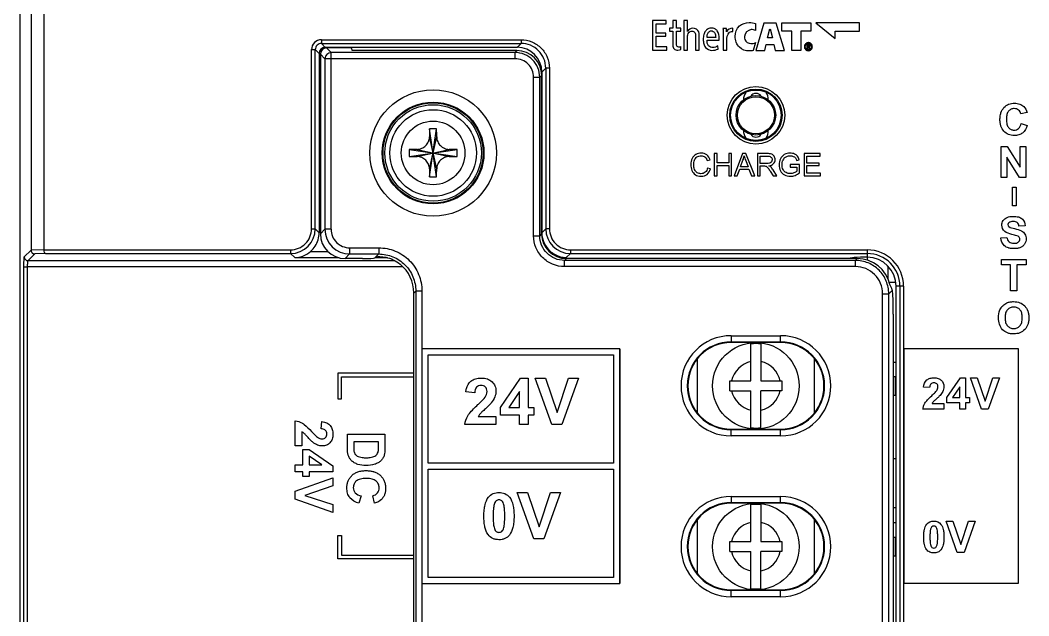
# Model space of a CAD drawing. Extents: x -25 to 130, y -65 to 185.
# Drawn here: x 11.7 to 72.8, y 119.7 to 155.8 of the extents above; entities that cross this region are included whole.
import ezdxf

# ---------------------------------------------------------------- set-up
doc = ezdxf.new("R2010")
doc.units = 0
doc.header["$LTSCALE"] = 4
doc.layers.get('0').update_dxf_attribs({"linetype": 'CONTINUOUS'})
doc.layers.add('02___PRT_ALL_AXES', color=7, linetype='CONTINUOUS')

msp = doc.modelspace()

# ---------------------------------------------------------------- linework, layer by layer
at = {"color": 7, "linetype": 'Continuous'}
for p, q in [((11.689, 15.458), (11.689, 170.167)), ((12.35, 169.561), (12.35, 141.838)), ((13.133, 169.561), (13.133, 141.861)), ((50.017, 155.769), (50.017, 153.976)), ((50.852, 155.769), (50.017, 155.769)), ((50.243, 155.004), (50.243, 155.574)), ((50.243, 155.574), (50.852, 155.574)), ((50.852, 155.574), (50.852, 155.769)), ((51.258, 155.766), (51.258, 155.304)), ((51.474, 155.766), (51.258, 155.766)), ((51.474, 155.304), (51.474, 155.766)), ((51.925, 155.766), (51.925, 153.976)), ((52.141, 155.766), (51.925, 155.766)), ((52.141, 155.107), (52.141, 155.766)), ((56.269, 155.593), (56.269, 155.153)), ((56.777, 155.616), (56.28, 153.95)), ((57.525, 155.616), (56.777, 155.616)), ((58.03, 153.95), (57.525, 155.616)), ((57.862, 155.127), (57.862, 155.62)), ((57.862, 155.62), (59.623, 155.62)), ((59.623, 155.62), (59.623, 155.127)), ((62.558, 155.62), (59.916, 155.619)), ((59.916, 155.619), (61.09, 154.683)), ((62.558, 155.126), (62.558, 155.62)), ((50.823, 155.004), (50.243, 155.004)), ((50.243, 154.172), (50.243, 154.809)), ((50.243, 154.809), (50.823, 154.809)), ((50.823, 154.809), (50.823, 155.004)), ((51.049, 155.304), (51.049, 155.129)), ((51.258, 155.304), (51.049, 155.304)), ((51.049, 155.129), (51.258, 155.129)), ((51.258, 155.129), (51.258, 154.286)), ((51.743, 155.304), (51.474, 155.304)), ((51.474, 154.356), (51.474, 155.129)), ((51.474, 155.129), (51.743, 155.129)), ((51.743, 155.129), (51.743, 155.304)), ((52.141, 153.976), (52.141, 154.765)), ((52.634, 154.821), (52.634, 153.976)), ((52.85, 153.976), (52.85, 154.886)), ((53.849, 154.731), (53.325, 154.731)), ((54.5, 155.287), (54.291, 155.287)), ((54.302, 155.004), (54.302, 153.976)), ((54.508, 155.081), (54.5, 155.287)), ((54.885, 155.092), (54.885, 155.304)), ((56.984, 154.712), (57.14, 155.258)), ((57.298, 154.712), (56.984, 154.712)), ((57.144, 155.258), (57.298, 154.712)), ((58.471, 155.127), (57.862, 155.127)), ((58.471, 153.953), (58.471, 155.127)), ((59.015, 155.127), (59.015, 153.953)), ((59.623, 155.127), (59.015, 155.127)), ((61.09, 154.683), (61.09, 155.126)), ((61.09, 155.126), (62.558, 155.126)), ((29.951, 154.601), (29.951, 154.376)), ((29.951, 154.601), (42.05, 154.601)), ((29.951, 154.376), (30.187, 154.14)), ((29.951, 154.376), (42.05, 154.376)), ((41.814, 154.14), (30.187, 154.14)), ((30.538, 153.825), (30.262, 154.101)), ((31.763, 154.101), (30.262, 154.101)), ((31.763, 154.101), (31.816, 153.94)), ((42.05, 154.376), (41.814, 154.14)), ((42.05, 154.601), (42.05, 154.376)), ((50.886, 154.172), (50.243, 154.172)), ((50.886, 153.976), (50.886, 154.172)), ((51.743, 154.009), (51.743, 154.184)), ((53.325, 154.568), (54.064, 154.568)), ((53.992, 154.035), (53.982, 154.23)), ((54.064, 154.568), (54.064, 154.683)), ((54.518, 153.976), (54.518, 154.67)), ((56.265, 154.427), (56.122, 153.949)), ((56.821, 153.95), (56.909, 154.311)), ((56.909, 154.311), (57.367, 154.311)), ((57.367, 154.311), (57.46, 153.95)), ((59.374, 154.321), (59.374, 154.044)), ((59.477, 154.321), (59.374, 154.321)), ((59.426, 154.202), (59.426, 154.282)), ((59.426, 154.282), (59.472, 154.282)), ((59.471, 154.202), (59.426, 154.202)), ((59.426, 154.044), (59.426, 154.163)), ((59.426, 154.163), (59.457, 154.163)), ((59.457, 154.163), (59.529, 154.044)), ((59.582, 154.044), (59.507, 154.165)), ((29.352, 143.135), (29.352, 154.002)), ((29.352, 154.002), (29.576, 154.002)), ((29.576, 143.135), (29.576, 154.002)), ((29.576, 154.002), (29.812, 153.765)), ((29.812, 153.765), (29.812, 142.899)), ((29.888, 153.727), (29.888, 142.831)), ((30.164, 153.45), (29.888, 153.727)), ((30.538, 143.107), (30.538, 153.825)), ((41.688, 153.825), (30.538, 153.825)), ((41.803, 153.94), (31.816, 153.94)), ((41.688, 153.825), (41.803, 153.94)), ((41.688, 153.45), (41.688, 153.825)), ((50.017, 153.976), (50.886, 153.976)), ((51.925, 153.976), (52.141, 153.976)), ((52.634, 153.976), (52.85, 153.976)), ((54.302, 153.976), (54.518, 153.976)), ((56.28, 153.95), (56.821, 153.95)), ((57.46, 153.95), (58.03, 153.95)), ((59.015, 153.953), (58.471, 153.953)), ((59.374, 154.044), (59.426, 154.044)), ((59.529, 154.044), (59.582, 154.044)), ((30.164, 153.45), (30.164, 143.107)), ((41.688, 153.45), (30.164, 153.45)), ((43.549, 152.878), (43.312, 152.641)), ((43.549, 152.878), (43.549, 143.135)), ((43.773, 152.878), (43.549, 152.878)), ((43.773, 152.878), (43.773, 143.135)), ((42.812, 142.716), (42.812, 152.327)), ((42.812, 152.327), (43.186, 152.327)), ((43.186, 152.327), (43.301, 152.442)), ((43.186, 142.716), (43.186, 152.327)), ((43.301, 142.831), (43.301, 152.442)), ((43.312, 152.641), (43.312, 142.899)), ((72.727, 150.197), (72.348, 150.106)), ((72.361, 149.521), (72.732, 149.403)), ((36.501, 146.766), (36.939, 148.704)), ((36.939, 146.766), (36.501, 148.704)), ((36.507, 146.281), (36.933, 149.189)), ((36.933, 146.281), (36.507, 149.189)), ((71.153, 146.238), (71.153, 148.132)), ((71.153, 148.132), (71.525, 148.132)), ((71.525, 148.132), (72.3, 146.867)), ((72.3, 146.867), (72.3, 148.132)), ((72.3, 148.132), (72.656, 148.132)), ((72.656, 148.132), (72.656, 146.238)), ((35.266, 147.948), (38.174, 147.522)), ((35.266, 147.522), (38.174, 147.948)), ((35.751, 147.954), (37.689, 147.516)), ((35.751, 147.516), (37.689, 147.954)), ((53.758, 147.696), (53.758, 146.346)), ((53.936, 147.696), (53.758, 147.696)), ((53.936, 147.141), (53.936, 147.696)), ((54.638, 147.696), (54.638, 147.141)), ((54.817, 147.696), (54.638, 147.696)), ((54.817, 146.346), (54.817, 147.696)), ((55.485, 147.696), (54.966, 146.346)), ((55.677, 147.696), (55.485, 147.696)), ((56.229, 146.346), (55.677, 147.696)), ((56.375, 147.696), (56.375, 146.346)), ((56.974, 147.696), (56.375, 147.696)), ((56.554, 147.1), (56.554, 147.546)), ((56.554, 147.546), (56.981, 147.546)), ((59.205, 147.696), (59.205, 146.346)), ((60.181, 147.696), (59.205, 147.696)), ((59.384, 147.123), (59.384, 147.537)), ((59.384, 147.537), (60.181, 147.537)), ((60.181, 147.537), (60.181, 147.696)), ((71.509, 147.473), (71.509, 146.238)), ((72.272, 146.238), (71.509, 147.473)), ((53.333, 147.284), (53.509, 147.326)), ((53.532, 146.774), (53.354, 146.819)), ((54.638, 147.141), (53.936, 147.141)), ((53.936, 146.346), (53.936, 146.982)), ((53.936, 146.982), (54.638, 146.982)), ((54.638, 146.982), (54.638, 146.346)), ((55.156, 146.346), (55.304, 146.755)), ((55.304, 146.755), (55.869, 146.755)), ((55.356, 146.9), (55.504, 147.296)), ((55.813, 146.9), (55.356, 146.9)), ((55.672, 147.274), (55.813, 146.9)), ((55.869, 146.755), (56.026, 146.346)), ((56.938, 147.1), (56.554, 147.1)), ((56.554, 146.346), (56.554, 146.945)), ((56.554, 146.945), (56.761, 146.945)), ((58.938, 147.035), (58.366, 147.034)), ((58.366, 147.034), (58.366, 146.875)), ((58.366, 146.875), (58.763, 146.875)), ((58.756, 147.274), (58.918, 147.318)), ((58.763, 146.875), (58.763, 146.624)), ((58.938, 146.534), (58.938, 147.035)), ((60.13, 147.123), (59.384, 147.123)), ((59.384, 146.505), (59.384, 146.965)), ((59.384, 146.965), (60.13, 146.965)), ((60.13, 146.965), (60.13, 147.123)), ((53.758, 146.346), (53.936, 146.346)), ((54.638, 146.346), (54.817, 146.346)), ((54.966, 146.346), (55.156, 146.346)), ((56.026, 146.346), (56.229, 146.346)), ((56.375, 146.346), (56.554, 146.346)), ((57.162, 146.627), (57.34, 146.346)), ((57.565, 146.346), (57.33, 146.713)), ((57.34, 146.346), (57.565, 146.346)), ((59.205, 146.346), (60.213, 146.346)), ((60.213, 146.505), (59.384, 146.505)), ((60.213, 146.346), (60.213, 146.505)), ((71.509, 146.238), (71.153, 146.238)), ((72.656, 146.238), (72.272, 146.238)), ((71.84, 144.527), (71.84, 145.652)), ((71.84, 145.652), (72.065, 145.652)), ((72.065, 145.652), (72.065, 144.527)), ((72.065, 144.527), (71.84, 144.527)), ((29.352, 143.135), (29.576, 143.135)), ((29.812, 142.899), (29.576, 143.135)), ((30.164, 143.107), (29.888, 142.831)), ((30.538, 143.107), (30.164, 143.107)), ((43.549, 143.135), (43.312, 142.899)), ((43.773, 143.135), (43.549, 143.135)), ((72.614, 143.317), (72.232, 143.3)), ((42.812, 142.716), (43.186, 142.716)), ((43.301, 142.831), (43.186, 142.716)), ((71.129, 142.581), (71.501, 142.617)), ((13.133, 141.864), (12.35, 141.831)), ((13.133, 141.861), (28.078, 141.861)), ((28.078, 141.861), (28.078, 141.637)), ((31.662, 141.983), (31.662, 141.609)), ((31.662, 141.983), (33.422, 141.983)), ((33.422, 141.983), (33.422, 141.609)), ((45.047, 141.861), (45.047, 141.637)), ((45.047, 141.861), (63.038, 141.861)), ((63.038, 141.861), (63.038, 141.236)), ((11.94, 141.428), (12.35, 141.838)), ((12.165, 141.203), (12.571, 141.609)), ((13.223, 141.637), (12.571, 141.609)), ((13.223, 141.637), (28.078, 141.637)), ((28.33, 141.385), (28.078, 141.637)), ((28.33, 141.385), (31.016, 141.385)), ((29.287, 141.759), (30.34, 141.759)), ((31.662, 141.609), (31.386, 141.333)), ((32.434, 141.333), (31.386, 141.333)), ((31.662, 141.609), (33.422, 141.609)), ((33.183, 141.37), (33.422, 141.609)), ((33.183, 141.385), (33.946, 141.385)), ((43.754, 141.759), (43.838, 141.759)), ((44.43, 141.385), (44.795, 141.385)), ((44.799, 141.333), (44.684, 141.218)), ((45.047, 141.637), (44.795, 141.385)), ((62.435, 141.333), (44.799, 141.333)), ((45.047, 141.637), (63.038, 141.637)), ((62.139, 141.383), (61.832, 141.333)), ((62.32, 141.218), (62.435, 141.333)), ((63.038, 141.407), (62.863, 141.407)), ((71.167, 140.952), (71.167, 141.272)), ((71.167, 141.272), (72.672, 141.272)), ((72.672, 141.272), (72.672, 140.952)), ((11.915, 18.771), (11.915, 140.829)), ((11.915, 140.829), (12.14, 140.829)), ((12.14, 18.771), (12.14, 140.829)), ((34.885, 140.829), (12.14, 140.829)), ((12.165, 141.203), (34.399, 141.203)), ((44.684, 140.843), (44.684, 141.218)), ((62.32, 141.218), (44.684, 141.218)), ((62.32, 140.843), (44.684, 140.843)), ((62.32, 140.843), (62.32, 141.218)), ((64.312, 140.056), (64.312, 140.826)), ((71.729, 140.952), (71.167, 140.952)), ((71.729, 139.378), (71.729, 140.952)), ((72.112, 140.952), (72.112, 139.378)), ((72.672, 140.952), (72.112, 140.952)), ((64.342, 139.195), (64.559, 139.412)), ((64.787, 19.942), (64.787, 139.657)), ((65.241, 139.657), (64.787, 139.657)), ((65.017, 139.657), (65.017, 19.942)), ((65.241, 139.657), (65.241, 19.942)), ((35.554, 139.247), (35.669, 139.362)), ((35.554, 21.972), (35.554, 139.247)), ((35.669, 139.362), (35.669, 19.237)), ((36.044, 139.362), (35.669, 139.362)), ((36.044, 139.362), (36.044, 18.862)), ((63.968, 20.885), (63.968, 139.195)), ((63.968, 139.195), (64.342, 139.195)), ((64.342, 20.885), (64.342, 139.195)), ((72.112, 139.378), (71.729, 139.378)), ((64.618, 137.957), (64.618, 21.687)), ((54.788, 136.653), (54.788, 136.238)), ((54.788, 136.653), (57.788, 136.653)), ((57.788, 136.238), (57.788, 136.653)), ((36.044, 135.859), (36.044, 121.618)), ((48.032, 135.859), (36.044, 135.859)), ((48.031, 135.859), (48.031, 121.618)), ((48.032, 121.618), (48.032, 135.859)), ((54.788, 136.278), (57.788, 136.278)), ((57.788, 136.238), (54.788, 136.238)), ((55.988, 133.912), (55.988, 136.156)), ((56.587, 136.156), (56.587, 133.912)), ((65.279, 121.62), (65.279, 135.87)), ((65.279, 135.87), (72.179, 135.87)), ((72.179, 135.87), (72.179, 121.62)), ((36.419, 128.926), (36.419, 135.484)), ((36.419, 135.484), (47.656, 135.484)), ((47.656, 135.484), (47.656, 128.926)), ((52.725, 135.209), (52.725, 132.017)), ((59.85, 132.017), (59.85, 135.21)), ((30.953, 134.374), (30.953, 132.829)), ((35.554, 134.374), (30.953, 134.374)), ((31.176, 132.829), (31.176, 134.152)), ((31.176, 134.152), (35.554, 134.152)), ((40.8, 132.297), (42.02, 134.083)), ((42.02, 134.083), (42.473, 134.083)), ((42.473, 134.083), (42.473, 132.299)), ((43.916, 131.259), (42.91, 134.071)), ((42.91, 134.071), (43.526, 134.071)), ((43.526, 134.071), (44.238, 131.99)), ((44.238, 131.99), (44.927, 134.071)), ((45.529, 134.071), (44.522, 131.259)), ((44.927, 134.071), (45.529, 134.071)), ((54.712, 133.312), (54.712, 133.912)), ((54.712, 133.912), (55.988, 133.912)), ((56.587, 133.912), (57.863, 133.912)), ((57.863, 133.912), (57.863, 133.312)), ((64.618, 134.175), (64.725, 134.175)), ((64.725, 134.175), (64.725, 133.05)), ((67.868, 132.896), (68.69, 134.099)), ((68.69, 134.099), (68.995, 134.099)), ((68.995, 134.099), (68.995, 132.898)), ((69.966, 132.198), (69.289, 134.091)), ((69.289, 134.091), (69.704, 134.091)), ((69.704, 134.091), (70.183, 132.69)), ((70.183, 132.69), (70.647, 134.091)), ((71.053, 134.091), (70.374, 132.198)), ((70.647, 134.091), (71.053, 134.091)), ((54.712, 133.312), (55.988, 133.312)), ((55.988, 131.069), (55.988, 133.312)), ((56.587, 131.069), (56.587, 133.312)), ((57.863, 133.312), (56.587, 133.312)), ((66.818, 133.502), (66.456, 133.539)), ((68.643, 133.545), (68.208, 132.898)), ((68.643, 132.898), (68.643, 133.545)), ((30.953, 132.829), (31.176, 132.829)), ((39.24, 133.196), (38.703, 133.25)), ((41.951, 133.26), (41.305, 132.299)), ((41.951, 132.299), (41.951, 133.26)), ((64.618, 133.05), (64.725, 133.05)), ((67.868, 132.579), (67.868, 132.896)), ((68.208, 132.898), (68.643, 132.898)), ((68.995, 132.898), (69.23, 132.898)), ((69.23, 132.898), (69.23, 132.579)), ((40.8, 131.825), (40.8, 132.297)), ((41.305, 132.299), (41.951, 132.299)), ((42.473, 132.299), (42.822, 132.299)), ((42.822, 132.299), (42.822, 131.825)), ((67.686, 132.198), (66.413, 132.198)), ((66.965, 132.535), (67.686, 132.535)), ((67.686, 132.535), (67.686, 132.198)), ((68.643, 132.579), (67.868, 132.579)), ((68.643, 132.198), (68.643, 132.579)), ((68.995, 132.198), (68.643, 132.198)), ((68.995, 132.579), (68.995, 132.198)), ((69.23, 132.579), (68.995, 132.579)), ((70.374, 132.198), (69.966, 132.198)), ((28.363, 129.964), (28.363, 131.491)), ((39.459, 131.76), (40.529, 131.76)), ((40.529, 131.76), (40.529, 131.259)), ((41.951, 131.825), (40.8, 131.825)), ((41.951, 131.259), (41.951, 131.825)), ((42.473, 131.825), (42.473, 131.259)), ((42.822, 131.825), (42.473, 131.825)), ((29.929, 131.006), (29.972, 131.44)), ((40.529, 131.259), (38.64, 131.259)), ((42.473, 131.259), (41.951, 131.259)), ((44.522, 131.259), (43.916, 131.259)), ((54.788, 130.574), (54.788, 130.988)), ((54.788, 130.988), (57.788, 130.988)), ((57.788, 130.949), (54.788, 130.949)), ((57.788, 130.574), (57.788, 130.988)), ((28.768, 130.829), (28.768, 129.964)), ((31.53, 129.819), (31.53, 130.682)), ((31.53, 130.682), (33.803, 130.682)), ((33.803, 130.682), (33.803, 129.843)), ((57.788, 130.574), (54.788, 130.574)), ((28.768, 129.964), (28.363, 129.964)), ((28.82, 128.815), (28.82, 129.745)), ((28.82, 129.745), (29.202, 129.745)), ((29.202, 129.745), (30.645, 128.759)), ((31.913, 130.223), (31.913, 129.881)), ((33.418, 130.223), (31.913, 130.223)), ((33.418, 130.017), (33.418, 130.223)), ((29.203, 129.337), (29.203, 128.815)), ((29.98, 128.815), (29.203, 129.337)), ((28.363, 128.393), (28.363, 128.815)), ((28.363, 128.815), (28.82, 128.815)), ((29.203, 128.815), (29.98, 128.815)), ((30.645, 128.759), (30.645, 128.393)), ((47.656, 128.926), (36.419, 128.926)), ((36.419, 121.992), (36.419, 128.551)), ((36.419, 128.551), (47.656, 128.551)), ((47.656, 128.551), (47.656, 121.992)), ((28.82, 128.393), (28.363, 128.393)), ((28.363, 127.228), (30.636, 128.04)), ((28.82, 128.111), (28.82, 128.393)), ((29.203, 128.111), (28.82, 128.111)), ((29.203, 128.393), (29.203, 128.111)), ((30.645, 128.393), (29.203, 128.393)), ((30.636, 128.04), (30.636, 127.542)), ((28.363, 126.738), (28.363, 127.228)), ((30.636, 127.542), (28.954, 126.967)), ((30.636, 125.924), (28.363, 126.738)), ((28.954, 126.967), (30.636, 126.411)), ((32.366, 126.933), (32.225, 126.489)), ((33.177, 126.495), (33.068, 126.949)), ((42.823, 124.326), (41.818, 127.138)), ((41.818, 127.138), (42.433, 127.138)), ((42.433, 127.138), (43.145, 125.057)), ((43.145, 125.057), (43.834, 127.138)), ((44.436, 127.138), (43.429, 124.326)), ((43.834, 127.138), (44.436, 127.138)), ((54.788, 126.903), (54.788, 126.488)), ((54.788, 126.903), (57.788, 126.903)), ((57.788, 126.488), (57.788, 126.903)), ((30.636, 126.411), (30.636, 125.924)), ((54.788, 126.528), (57.788, 126.528)), ((57.788, 126.488), (54.788, 126.488)), ((55.988, 124.162), (55.988, 126.406)), ((56.587, 126.406), (56.587, 124.162)), ((64.618, 126.229), (64.787, 126.229)), ((52.725, 125.459), (52.725, 122.267)), ((59.85, 122.267), (59.85, 125.46)), ((68.495, 123.506), (67.818, 125.4)), ((67.818, 125.4), (68.233, 125.4)), ((68.233, 125.4), (68.712, 123.998)), ((68.712, 123.998), (69.176, 125.4)), ((69.581, 125.4), (68.903, 123.506)), ((69.176, 125.4), (69.581, 125.4)), ((64.618, 125.329), (64.787, 125.329)), ((30.953, 123.121), (30.953, 124.526)), ((30.953, 124.526), (31.176, 124.526)), ((31.176, 124.526), (31.176, 123.344)), ((43.429, 124.326), (42.823, 124.326)), ((54.712, 123.562), (54.712, 124.162)), ((54.712, 124.162), (55.988, 124.162)), ((56.587, 124.162), (57.863, 124.162)), ((57.863, 124.162), (57.863, 123.562)), ((64.618, 124.425), (64.725, 124.425)), ((64.725, 124.425), (64.725, 123.3)), ((54.712, 123.562), (55.988, 123.562)), ((55.988, 121.319), (55.988, 123.562)), ((56.587, 121.319), (56.587, 123.562)), ((57.863, 123.562), (56.587, 123.562)), ((35.554, 123.121), (30.953, 123.121)), ((31.176, 123.344), (35.554, 123.344)), ((64.618, 123.3), (64.725, 123.3)), ((68.903, 123.506), (68.495, 123.506)), ((47.656, 121.992), (36.419, 121.992)), ((36.044, 121.618), (48.032, 121.618)), ((54.788, 120.824), (54.788, 121.238)), ((54.788, 121.238), (57.788, 121.238)), ((57.788, 121.199), (54.788, 121.199)), ((57.788, 120.824), (57.788, 121.238)), ((72.179, 121.62), (65.279, 121.62)), ((57.788, 120.824), (54.788, 120.824))]:
    msp.add_line(p, q, dxfattribs=at)
for centre, radius in [((56.288, 150.022), 1.745), ((36.72, 147.735), 3.835), ((56.288, 150.022), 1.59), ((56.288, 150.022), 1.53), ((56.288, 150.022), 1.53), ((36.72, 147.735), 3.085), ((36.72, 147.735), 3.037), ((56.288, 133.612), 2.625), ((56.288, 123.862), 2.625)]:
    msp.add_circle(centre, radius, dxfattribs=at)
for centre, radius, start, end in [((29.951, 154.002), 0.599, 89.98852, 180.01148), ((29.95, 154.002), 0.374, 89.8807, 180.10951), ((42.051, 152.879), 1.498, 359.98035, 90.03044), ((30.539, 153.449), 0.376, 90.1715, 179.8285), ((56.288, 150.975), 0.75, 145.09805, 181.00319), ((56.288, 150.975), 0.75, 358.99681, 34.90195), ((118.182, 147.802), 81.686, 179.0271, 179.36668), ((36.72, 135.399), 13.791, 89.11625, 90.88375), ((-41.445, 147.848), 78.389, 0.62618, 0.98004), ((56.288, 149.07), 0.75, 178.99681, 214.90195), ((56.288, 149.07), 0.75, 325.09805, 1.00319), ((49.055, 147.735), 13.791, 179.11652, 180.00031), ((49.055, 147.735), 13.791, 179.99969, 180.88348), ((36.607, 69.57), 78.389, 90.62618, 90.98004), ((36.653, 229.197), 81.686, 269.0271, 269.36668), ((36.787, 66.273), 81.686, 89.0271, 89.36668), ((36.833, 225.9), 78.389, 270.62618, 270.98004), ((24.385, 147.735), 13.791, 359.99969, 0.88348), ((24.385, 147.735), 13.791, 359.11652, 0.00031), ((58.366, 147.111), 0.478, 138.12662, 157.18902), ((114.885, 147.622), 78.389, 180.62618, 180.98004), ((-44.742, 147.668), 81.686, 359.0271, 359.36668), ((36.72, 160.071), 13.791, 269.11625, 270.88375), ((28.078, 143.135), 1.499, 270.00653, 359.99347), ((28.078, 143.135), 1.274, 269.98818, 0.0117), ((31.662, 143.107), 1.499, 180.02393, 269.97607), ((45.047, 143.135), 1.499, 180.00558, 269.99435), ((45.047, 143.135), 1.274, 179.98831, 270.01182), ((63.038, 139.657), 2.204, 0, 90), ((12.165, 141.428), 0.225, 180.11376, 269.88624), ((44.829, 142.848), 1.464, 257.38794, 268.68324), ((63.038, 139.657), 1.979, 0, 90), ((63.038, 139.657), 1.749, 0, 90), ((54.788, 133.613), 3.039, 90, 270), ((57.788, 133.613), 3.039, 270, 90), ((54.788, 133.613), 2.664, 90, 270), ((54.788, 133.613), 2.625, 90, 270), ((56.288, 133.612), 2.561, 83.27193, 96.72807), ((57.788, 133.613), 2.664, 270, 90), ((57.788, 133.613), 2.625, 270, 90), ((56.288, 133.612), 1.5, 101.53696, 168.46304), ((56.288, 133.612), 1.5, 11.53696, 78.46304), ((56.288, 133.612), 1.5, 191.53696, 258.46304), ((56.288, 133.612), 1.5, 281.53696, 348.46304), ((56.288, 133.612), 2.561, 263.27193, 276.72807), ((54.788, 123.863), 3.039, 90, 270), ((57.788, 123.863), 3.039, 270, 90), ((54.788, 123.863), 2.664, 90, 270), ((54.788, 123.863), 2.625, 90, 270), ((56.288, 123.862), 2.561, 83.27193, 96.72807), ((57.788, 123.863), 2.664, 270, 90), ((57.788, 123.863), 2.625, 270, 90), ((56.288, 123.862), 1.5, 101.53696, 168.46304), ((56.288, 123.862), 1.5, 11.53696, 78.46304), ((56.288, 123.862), 1.5, 191.53696, 258.46304), ((56.288, 123.862), 1.5, 281.53696, 348.46304), ((56.288, 123.862), 2.561, 263.27193, 276.72807)]:
    msp.add_arc(centre, radius, start, end, dxfattribs=at)
for centre, major_axis, ratio, start_param, end_param in [((30.188, 153.765), (0.266, -0.266), 0.998099, 8.640331, 10.209225), ((30.263, 153.726), (0.266, -0.266), 0.997265, 2.357564, 3.925621), ((41.811, 152.639), (-1.063, -1.063), 0.998099, 2.357146, 3.926039), ((41.799, 152.438), (1.064, 1.064), 0.997265, -0.784029, 0.784029), ((28.311, 142.902), (1.063, -1.063), 0.998099, -0.078357, 0.496457), ((28.311, 142.902), (-1.063, 1.063), 0.998099, -2.645136, -2.357146), ((31.39, 142.835), (1.064, 1.064), 0.997265, -3.925621, -2.357564), ((44.803, 142.835), (1.064, 1.064), 0.997265, 2.357564, 3.925621), ((44.814, 142.902), (1.063, 1.063), 0.998099, 2.357146, 3.21995), ((32.434, 141.372), (0.75, 0), 0.052408, -1.570796, -0.05236), ((62.863, 141.374), (0.75, 0), 0.043661, 1.570796, 2.879793), ((62.429, 139.305), (1.436, 1.436), 0.997265, -0.561581, 0.784029), ((33.301, 139.241), (-1.595, -1.595), 0.997265, 2.357564, 3.240979), ((62.533, 139.409), (2.024, -0.685), 0.69432, 0.469516, 0.678456), ((64.54, 137.957), (0, 1.5), 0.052408, -1.570796, -0.244922)]:
    msp.add_ellipse(centre, major_axis=major_axis, ratio=ratio, start_param=start_param, end_param=end_param, dxfattribs=at)
for points, knots in [([(55.037, 154.807), (55.037, 155.033), (55.201, 155.51), (55.674, 155.645), (55.884, 155.645)], [0, 0, 0, 0, 0.51816, 1, 1, 1, 1]), ([(52.141, 154.765), (52.141, 154.857), (52.163, 155.001), (52.302, 155.108), (52.41, 155.125), (52.511, 155.111), (52.624, 155.02), (52.634, 154.899), (52.634, 154.821)], [0, 0, 0, 0, 0.301376, 0.421086, 0.548521, 0.650938, 0.745229, 1, 1, 1, 1]), ([(52.85, 154.886), (52.85, 154.949), (52.839, 155.16), (52.609, 155.304), (52.467, 155.304)], [0, 0, 0, 0, 0.308334, 1, 1, 1, 1]), ([(54.064, 154.683), (54.064, 154.84), (54.03, 155.08), (53.805, 155.279), (53.598, 155.318), (53.384, 155.276), (53.21, 155.125), (53.115, 154.897), (53.098, 154.725), (53.098, 154.632)], [0, 0, 0, 0, 0.260688, 0.36573, 0.477021, 0.60001, 0.715431, 0.844677, 1, 1, 1, 1]), ([(53.325, 154.731), (53.326, 154.841), (53.341, 155.043), (53.596, 155.18), (53.847, 155.035), (53.849, 154.836), (53.849, 154.731)], [0, 0, 0, 0, 0.309557, 0.501028, 0.706168, 1, 1, 1, 1]), ([(54.518, 154.67), (54.518, 154.842), (54.654, 155.126), (54.858, 155.097), (54.885, 155.092)], [0, 0, 0, 0, 0.861858, 1, 1, 1, 1]), ([(55.884, 153.922), (55.671, 153.922), (55.18, 154.071), (55.037, 154.57), (55.037, 154.807)], [0, 0, 0, 0, 0.473881, 1, 1, 1, 1]), ([(56.269, 155.153), (56.182, 155.186), (55.902, 155.299), (55.592, 154.992), (55.592, 154.798)], [0, 0, 0, 0, 0.323321, 1, 1, 1, 1]), ([(55.592, 154.798), (55.592, 154.734), (55.606, 154.521), (55.835, 154.366), (55.979, 154.366)], [0, 0, 0, 0, 0.305375, 1, 1, 1, 1]), ([(42.05, 154.601), (42.274, 154.601), (42.728, 154.511), (43.3, 154.128), (43.684, 153.555), (43.774, 153.102), (43.773, 152.878)], [0, 0, 0, 0, 0.250025, 0.499996, 0.749962, 1, 1, 1, 1]), ([(51.258, 154.286), (51.258, 154.202), (51.293, 154.009), (51.549, 153.961), (51.685, 153.989), (51.743, 154.009)], [0, 0, 0, 0, 0.376562, 0.725395, 1, 1, 1, 1]), ([(51.743, 154.184), (51.723, 154.175), (51.679, 154.157), (51.596, 154.142), (51.47, 154.192), (51.474, 154.302), (51.474, 154.356)], [0, 0, 0, 0, 0.159983, 0.334483, 0.609627, 1, 1, 1, 1]), ([(53.098, 154.632), (53.098, 154.538), (53.116, 154.366), (53.238, 154.064), (53.48, 153.958), (53.625, 153.958)], [0, 0, 0, 0, 0.295828, 0.542929, 1, 1, 1, 1]), ([(53.681, 154.123), (53.585, 154.123), (53.347, 154.205), (53.325, 154.452), (53.325, 154.568)], [0, 0, 0, 0, 0.453956, 1, 1, 1, 1]), ([(59.458, 154.425), (59.398, 154.423), (59.276, 154.369), (59.197, 154.181), (59.277, 153.99), (59.405, 153.937), (59.469, 153.937)], [0, 0, 0, 0, 0.239044, 0.49223, 0.745982, 1, 1, 1, 1]), ([(59.469, 153.984), (59.42, 153.984), (59.319, 154.027), (59.265, 154.181), (59.319, 154.335), (59.42, 154.379), (59.469, 154.379)], [0, 0, 0, 0, 0.242386, 0.500335, 0.757721, 1, 1, 1, 1]), ([(59.469, 153.937), (59.533, 153.937), (59.66, 153.99), (59.74, 154.181), (59.66, 154.373), (59.529, 154.427), (59.461, 154.426), (59.458, 154.425)], [0, 0, 0, 0, 0.246218, 0.493027, 0.739287, 0.985472, 1, 1, 1, 1]), ([(59.469, 154.379), (59.518, 154.379), (59.618, 154.335), (59.672, 154.181), (59.618, 154.028), (59.518, 153.984), (59.469, 153.984)], [0, 0, 0, 0, 0.241586, 0.499663, 0.758306, 1, 1, 1, 1]), ([(59.472, 154.282), (59.485, 154.282), (59.512, 154.282), (59.536, 154.244), (59.514, 154.201), (59.485, 154.202), (59.471, 154.202)], [0, 0, 0, 0, 0.250539, 0.484376, 0.736035, 1, 1, 1, 1]), ([(59.507, 154.165), (59.526, 154.167), (59.568, 154.179), (59.587, 154.243), (59.56, 154.316), (59.503, 154.321), (59.477, 154.321)], [0, 0, 0, 0, 0.219886, 0.437, 0.698512, 1, 1, 1, 1]), ([(43.186, 152.327), (43.186, 152.522), (43.108, 152.916), (42.775, 153.413), (42.277, 153.747), (41.883, 153.825), (41.688, 153.825)], [0, 0, 0, 0, 0.249956, 0.500013, 0.750064, 1, 1, 1, 1]), ([(42.812, 152.327), (42.812, 152.473), (42.753, 152.769), (42.504, 153.142), (42.13, 153.392), (41.834, 153.45), (41.688, 153.45)], [0, 0, 0, 0, 0.249964, 0.500013, 0.750057, 1, 1, 1, 1]), ([(71.131, 150.136), (71.135, 150.149), (71.175, 150.278), (71.302, 150.503), (71.553, 150.677), (71.782, 150.741), (72.011, 150.759), (72.282, 150.723), (72.462, 150.613), (72.533, 150.546)], [0, 0, 0, 0, 0.02339, 0.233976, 0.433098, 0.535572, 0.645554, 0.830204, 1, 1, 1, 1]), ([(72.348, 150.106), (72.328, 150.195), (72.255, 150.324), (72.09, 150.412), (71.932, 150.433), (71.754, 150.401), (71.587, 150.276), (71.509, 150.104), (71.481, 149.934), (71.474, 149.78), (71.481, 149.624), (71.497, 149.522), (71.509, 149.476)], [0, 0, 0, 0, 0.154584, 0.231011, 0.312196, 0.422886, 0.530382, 0.656235, 0.733861, 0.823679, 0.918657, 1, 1, 1, 1]), ([(72.732, 149.403), (72.684, 149.23), (72.549, 148.971), (72.218, 148.813), (71.923, 148.778), (71.596, 148.83), (71.302, 149.038), (71.148, 149.3), (71.091, 149.549), (71.078, 149.759), (71.09, 149.958), (71.116, 150.084), (71.131, 150.136)], [0, 0, 0, 0, 0.186077, 0.272669, 0.369265, 0.489564, 0.605613, 0.727841, 0.794395, 0.867411, 0.944385, 1, 1, 1, 1]), ([(71.509, 149.476), (71.527, 149.402), (71.583, 149.271), (71.75, 149.143), (71.97, 149.099), (72.252, 149.195), (72.336, 149.41), (72.361, 149.521)], [0, 0, 0, 0, 0.184114, 0.336855, 0.492596, 0.720376, 1, 1, 1, 1]), ([(35.751, 147.954), (35.847, 147.956), (36.042, 147.999), (36.287, 148.168), (36.456, 148.413), (36.499, 148.608), (36.501, 148.704)], [0, 0, 0, 0, 0.249165, 0.499958, 0.750778, 1, 1, 1, 1]), ([(36.939, 148.704), (36.941, 148.608), (36.984, 148.413), (37.153, 148.168), (37.398, 147.999), (37.593, 147.956), (37.689, 147.954)], [0, 0, 0, 0, 0.249207, 0.500023, 0.750829, 1, 1, 1, 1]), ([(36.501, 146.766), (36.499, 146.862), (36.456, 147.057), (36.287, 147.302), (36.042, 147.471), (35.847, 147.514), (35.751, 147.516)], [0, 0, 0, 0, 0.249207, 0.500023, 0.750829, 1, 1, 1, 1]), ([(37.689, 147.516), (37.593, 147.514), (37.398, 147.471), (37.153, 147.302), (36.984, 147.057), (36.941, 146.862), (36.939, 146.766)], [0, 0, 0, 0, 0.249165, 0.499958, 0.750778, 1, 1, 1, 1]), ([(52.419, 147.398), (52.362, 147.287), (52.316, 147.032), (52.362, 146.782), (52.41, 146.669)], [0, 0, 0, 0, 0.505003, 1, 1, 1, 1]), ([(52.573, 146.731), (52.536, 146.825), (52.512, 147.018), (52.543, 147.291), (52.644, 147.443), (52.712, 147.491)], [0, 0, 0, 0, 0.374148, 0.695519, 1, 1, 1, 1]), ([(53.509, 147.326), (53.476, 147.437), (53.342, 147.656), (52.98, 147.749), (52.747, 147.691), (52.648, 147.637)], [0, 0, 0, 0, 0.333502, 0.675275, 1, 1, 1, 1]), ([(52.712, 147.491), (52.785, 147.544), (52.96, 147.588), (53.134, 147.545), (53.197, 147.498)], [0, 0, 0, 0, 0.536815, 1, 1, 1, 1]), ([(56.981, 147.546), (57.057, 147.546), (57.208, 147.526), (57.288, 147.342), (57.246, 147.196), (57.115, 147.101), (57.002, 147.1), (56.938, 147.1)], [0, 0, 0, 0, 0.266744, 0.468783, 0.617367, 0.773053, 1, 1, 1, 1]), ([(57.074, 146.96), (57.178, 146.974), (57.382, 147.039), (57.479, 147.312), (57.418, 147.537), (57.233, 147.697), (57.066, 147.696), (56.974, 147.696)], [0, 0, 0, 0, 0.249267, 0.455252, 0.622902, 0.779923, 1, 1, 1, 1]), ([(57.771, 147.382), (57.717, 147.269), (57.662, 147.017), (57.715, 146.763), (57.772, 146.654)], [0, 0, 0, 0, 0.504652, 1, 1, 1, 1]), ([(58.629, 147.671), (58.546, 147.704), (58.333, 147.739), (58.116, 147.693), (58.009, 147.636)], [0, 0, 0, 0, 0.422984, 1, 1, 1, 1]), ([(58.154, 147.528), (58.22, 147.556), (58.358, 147.577), (58.494, 147.555), (58.552, 147.53)], [0, 0, 0, 0, 0.531733, 1, 1, 1, 1]), ([(52.618, 146.411), (52.666, 146.38), (52.783, 146.334), (52.972, 146.316), (53.167, 146.339), (53.4, 146.461), (53.5, 146.647), (53.532, 146.774)], [0, 0, 0, 0, 0.149625, 0.323901, 0.49565, 0.65674, 1, 1, 1, 1]), ([(56.761, 146.945), (56.794, 146.945), (56.858, 146.945), (56.957, 146.902), (57.055, 146.788), (57.121, 146.69), (57.162, 146.627)], [0, 0, 0, 0, 0.183553, 0.346622, 0.582501, 1, 1, 1, 1]), ([(57.33, 146.713), (57.288, 146.778), (57.216, 146.878), (57.112, 146.941), (57.074, 146.96)], [0, 0, 0, 0, 0.647601, 1, 1, 1, 1]), ([(58.116, 146.542), (58.04, 146.581), (57.898, 146.727), (57.858, 147.016), (57.889, 147.212), (57.925, 147.297)], [0, 0, 0, 0, 0.304301, 0.671437, 1, 1, 1, 1]), ([(53.213, 146.562), (53.144, 146.505), (52.968, 146.45), (52.797, 146.498), (52.729, 146.539)], [0, 0, 0, 0, 0.530159, 1, 1, 1, 1]), ([(58.017, 146.408), (58.127, 146.35), (58.353, 146.3), (58.575, 146.342), (58.666, 146.376)], [0, 0, 0, 0, 0.560515, 1, 1, 1, 1]), ([(58.595, 146.528), (58.524, 146.499), (58.359, 146.466), (58.194, 146.504), (58.116, 146.542)], [0, 0, 0, 0, 0.470616, 1, 1, 1, 1]), ([(71.372, 142.981), (71.268, 143.075), (71.152, 143.318), (71.258, 143.657), (71.472, 143.822), (71.694, 143.882), (71.926, 143.898), (72.184, 143.874), (72.369, 143.787), (72.437, 143.724), (72.443, 143.718)], [0, 0, 0, 0, 0.211792, 0.354703, 0.508556, 0.598196, 0.700783, 0.859914, 0.987814, 1, 1, 1, 1]), ([(30.538, 143.107), (30.538, 142.961), (30.597, 142.665), (30.847, 142.292), (31.22, 142.042), (31.516, 141.983), (31.662, 141.983)], [0, 0, 0, 0, 0.249964, 0.500013, 0.750057, 1, 1, 1, 1]), ([(71.624, 143.506), (71.588, 143.48), (71.538, 143.389), (71.587, 143.301), (71.62, 143.273)], [0, 0, 0, 0, 0.507779, 1, 1, 1, 1]), ([(72.232, 143.3), (72.219, 143.378), (72.173, 143.502), (72.017, 143.568), (71.882, 143.578), (71.743, 143.567), (71.657, 143.53), (71.624, 143.506)], [0, 0, 0, 0, 0.308245, 0.454946, 0.641542, 0.837806, 1, 1, 1, 1]), ([(71.971, 143.147), (72.112, 143.113), (72.305, 143.069), (72.507, 142.933), (72.636, 142.778), (72.696, 142.513), (72.62, 142.246), (72.473, 142.079), (72.319, 141.99), (72.126, 141.94), (71.901, 141.925), (71.739, 141.938), (71.655, 141.956)], [0, 0, 0, 0, 0.183996, 0.245547, 0.30547, 0.437105, 0.571718, 0.641603, 0.713847, 0.795463, 0.891576, 1, 1, 1, 1]), ([(44.684, 140.843), (44.441, 140.843), (43.948, 140.94), (43.326, 141.357), (42.909, 141.98), (42.812, 142.472), (42.812, 142.716)], [0, 0, 0, 0, 0.249979, 0.500004, 0.750029, 1, 1, 1, 1]), ([(44.684, 141.218), (44.489, 141.217), (44.095, 141.295), (43.597, 141.628), (43.264, 142.127), (43.186, 142.521), (43.186, 142.716)], [0, 0, 0, 0, 0.249975, 0.500004, 0.750033, 1, 1, 1, 1]), ([(71.655, 141.956), (71.634, 141.961), (71.527, 141.989), (71.26, 142.121), (71.15, 142.404), (71.129, 142.581)], [0, 0, 0, 0, 0.074037, 0.380661, 1, 1, 1, 1]), ([(71.501, 142.617), (71.519, 142.516), (71.578, 142.361), (71.762, 142.265), (71.916, 142.249), (72.068, 142.263), (72.222, 142.333), (72.292, 142.455), (72.285, 142.536), (72.284, 142.546)], [0, 0, 0, 0, 0.27135, 0.392802, 0.532433, 0.676599, 0.791782, 0.973285, 1, 1, 1, 1]), ([(72.284, 142.546), (72.278, 142.577), (72.244, 142.658), (72.16, 142.694), (72.109, 142.711)], [0, 0, 0, 0, 0.361515, 1, 1, 1, 1]), ([(13.223, 141.637), (13.193, 141.64), (13.142, 141.731), (13.133, 141.81), (13.133, 141.864)], [0, 0, 0, 0, 0.358338, 1, 1, 1, 1]), ([(33.422, 141.983), (33.763, 141.983), (34.453, 141.847), (35.325, 141.264), (35.908, 140.392), (36.044, 139.703), (36.044, 139.362)], [0, 0, 0, 0, 0.249976, 0.500002, 0.750028, 1, 1, 1, 1]), ([(11.915, 140.829), (11.915, 140.903), (11.916, 141.011), (11.919, 141.15), (11.922, 141.239), (11.926, 141.312), (11.929, 141.369), (11.935, 141.404), (11.936, 141.424), (11.94, 141.428)], [0, 0, 0, 0, 0.372019, 0.541215, 0.690707, 0.815121, 0.910186, 0.972327, 1, 1, 1, 1]), ([(12.35, 141.831), (12.35, 141.773), (12.403, 141.658), (12.517, 141.61), (12.571, 141.609)], [0, 0, 0, 0, 0.515163, 1, 1, 1, 1]), ([(28.33, 141.385), (28.497, 141.388), (28.846, 141.458), (29.151, 141.642), (29.287, 141.759)], [0, 0, 0, 0, 0.482632, 1, 1, 1, 1]), ([(33.233, 141.419), (33.237, 141.423), (33.253, 141.429), (33.268, 141.433), (33.278, 141.435)], [0, 0, 0, 0, 0.356765, 1, 1, 1, 1]), ([(33.278, 141.435), (33.348, 141.448), (33.542, 141.454), (33.889, 141.415), (34.318, 141.271), (34.598, 141.095), (34.731, 140.986)], [0, 0, 0, 0, 0.137318, 0.369726, 0.670194, 1, 1, 1, 1]), ([(33.422, 141.609), (33.715, 141.609), (34.306, 141.493), (35.053, 140.993), (35.553, 140.245), (35.669, 139.654), (35.669, 139.362)], [0, 0, 0, 0, 0.249975, 0.500002, 0.75003, 1, 1, 1, 1]), ([(43.838, 141.759), (43.888, 141.716), (44.089, 141.564), (44.328, 141.46), (44.509, 141.42)], [0, 0, 0, 0, 0.26139, 1, 1, 1, 1]), ([(12.14, 140.829), (12.14, 140.875), (12.141, 140.962), (12.145, 141.064), (12.15, 141.131), (12.154, 141.167), (12.159, 141.188), (12.162, 141.201), (12.165, 141.203)], [0, 0, 0, 0, 0.371041, 0.688854, 0.813027, 0.908084, 0.970653, 1, 1, 1, 1]), ([(64.342, 139.195), (64.342, 139.458), (64.237, 139.99), (63.787, 140.662), (63.115, 141.112), (62.583, 141.217), (62.32, 141.218)], [0, 0, 0, 0, 0.249965, 0.500006, 0.750046, 1, 1, 1, 1]), ([(63.968, 139.195), (63.968, 139.41), (63.882, 139.843), (63.515, 140.391), (62.968, 140.758), (62.534, 140.843), (62.32, 140.843)], [0, 0, 0, 0, 0.249969, 0.500006, 0.750042, 1, 1, 1, 1]), ([(71.082, 138.213), (71.124, 138.308), (71.241, 138.481), (71.411, 138.605), (71.503, 138.643)], [0, 0, 0, 0, 0.512688, 1, 1, 1, 1]), ([(72.437, 137.776), (72.436, 137.816), (72.43, 137.902), (72.4, 138.061), (72.313, 138.236), (72.13, 138.368), (71.915, 138.403), (71.699, 138.367), (71.514, 138.235), (71.429, 138.057), (71.395, 137.887), (71.389, 137.791), (71.389, 137.74)], [0, 0, 0, 0, 0.066043, 0.138732, 0.262122, 0.372994, 0.490157, 0.607626, 0.719596, 0.843828, 0.917053, 1, 1, 1, 1]), ([(71.503, 138.643), (71.564, 138.669), (71.699, 138.707), (71.965, 138.728), (72.288, 138.683), (72.604, 138.475), (72.764, 138.203), (72.823, 137.949), (72.837, 137.737), (72.823, 137.525), (72.764, 137.272), (72.606, 137.002), (72.401, 136.867), (72.292, 136.824)], [0, 0, 0, 0, 0.064953, 0.136385, 0.261367, 0.376421, 0.495134, 0.560153, 0.631802, 0.702881, 0.767446, 0.88551, 1, 1, 1, 1]), ([(72.292, 136.824), (72.234, 136.802), (72.11, 136.769), (71.916, 136.754), (71.72, 136.769), (71.481, 136.831), (71.106, 137.072), (70.995, 137.476), (70.995, 137.727)], [0, 0, 0, 0, 0.098129, 0.204327, 0.311734, 0.410662, 0.598028, 1, 1, 1, 1]), ([(71.389, 137.74), (71.389, 137.644), (71.408, 137.47), (71.519, 137.247), (71.701, 137.112), (71.915, 137.073), (72.128, 137.111), (72.309, 137.246), (72.399, 137.424), (72.432, 137.596), (72.437, 137.704), (72.437, 137.765), (72.437, 137.776)], [0, 0, 0, 0, 0.149135, 0.27035, 0.379778, 0.490825, 0.601593, 0.710105, 0.831971, 0.903297, 0.984056, 1, 1, 1, 1]), ([(39.004, 133.889), (39.089, 133.954), (39.239, 134.029), (39.459, 134.076), (39.643, 134.087), (39.829, 134.075), (40.059, 134.022), (40.212, 133.934), (40.292, 133.858)], [0, 0, 0, 0, 0.232103, 0.355524, 0.487846, 0.631096, 0.761443, 1, 1, 1, 1]), ([(66.456, 133.539), (66.473, 133.696), (66.566, 133.945), (66.855, 134.081), (67.09, 134.109), (67.33, 134.08), (67.594, 133.93), (67.693, 133.685), (67.686, 133.522), (67.683, 133.497)], [0, 0, 0, 0, 0.252278, 0.366508, 0.492079, 0.626351, 0.743812, 0.960568, 1, 1, 1, 1]), ([(38.703, 133.25), (38.711, 133.32), (38.748, 133.554), (38.87, 133.786), (39.004, 133.889)], [0, 0, 0, 0, 0.293192, 1, 1, 1, 1]), ([(39.877, 132.932), (39.942, 133.028), (40.005, 133.199), (39.977, 133.417), (39.9, 133.547), (39.774, 133.624), (39.624, 133.643), (39.474, 133.623), (39.388, 133.567), (39.355, 133.534)], [0, 0, 0, 0, 0.282673, 0.41366, 0.525998, 0.636656, 0.761722, 0.886528, 1, 1, 1, 1]), ([(40.292, 133.858), (40.366, 133.788), (40.493, 133.614), (40.55, 133.281), (40.507, 133.053), (40.462, 132.938)], [0, 0, 0, 0, 0.312078, 0.627863, 1, 1, 1, 1]), ([(67.247, 133.324), (67.29, 133.389), (67.346, 133.53), (67.294, 133.719), (67.177, 133.79), (67.076, 133.803), (66.975, 133.789), (66.905, 133.745), (66.878, 133.71), (66.871, 133.698)], [0, 0, 0, 0, 0.270952, 0.499443, 0.605557, 0.725492, 0.845067, 0.953739, 1, 1, 1, 1]), ([(66.946, 133.014), (66.983, 133.049), (67.086, 133.149), (67.194, 133.247), (67.247, 133.324)], [0, 0, 0, 0, 0.353403, 1, 1, 1, 1]), ([(67.683, 133.497), (67.677, 133.439), (67.637, 133.29), (67.553, 133.16), (67.495, 133.086)], [0, 0, 0, 0, 0.380442, 1, 1, 1, 1]), ([(39.43, 132.471), (39.486, 132.523), (39.639, 132.671), (39.799, 132.818), (39.877, 132.932)], [0, 0, 0, 0, 0.353374, 1, 1, 1, 1]), ([(66.413, 132.198), (66.42, 132.261), (66.449, 132.387), (66.54, 132.581), (66.712, 132.79), (66.858, 132.932), (66.946, 133.014)], [0, 0, 0, 0, 0.19131, 0.386439, 0.638699, 1, 1, 1, 1]), ([(67.495, 133.086), (67.466, 133.05), (67.389, 132.968), (67.26, 132.847), (67.136, 132.733), (67.048, 132.648), (66.998, 132.587), (66.975, 132.552), (66.965, 132.535)], [0, 0, 0, 0, 0.179883, 0.442447, 0.692984, 0.836475, 0.92232, 1, 1, 1, 1]), ([(38.824, 131.797), (38.853, 131.845), (39.03, 132.091), (39.249, 132.303), (39.43, 132.471)], [0, 0, 0, 0, 0.184219, 1, 1, 1, 1]), ([(39.893, 132.22), (39.823, 132.156), (39.713, 132.054), (39.582, 131.927), (39.508, 131.837), (39.474, 131.785), (39.459, 131.76)], [0, 0, 0, 0, 0.449358, 0.706732, 0.860657, 1, 1, 1, 1]), ([(40.245, 132.579), (40.227, 132.555), (40.117, 132.428), (39.994, 132.313), (39.893, 132.22)], [0, 0, 0, 0, 0.180225, 1, 1, 1, 1]), ([(28.798, 131.342), (28.837, 131.319), (29.036, 131.176), (29.207, 130.998), (29.343, 130.852)], [0, 0, 0, 0, 0.184231, 1, 1, 1, 1]), ([(29.343, 130.852), (29.385, 130.807), (29.504, 130.683), (29.623, 130.554), (29.715, 130.491)], [0, 0, 0, 0, 0.353383, 1, 1, 1, 1]), ([(29.715, 130.491), (29.757, 130.463), (29.842, 130.418), (29.98, 130.394), (30.107, 130.41), (30.212, 130.472), (30.274, 130.575), (30.289, 130.695), (30.273, 130.817), (30.22, 130.901), (30.178, 130.933), (30.164, 130.942)], [0, 0, 0, 0, 0.143424, 0.271884, 0.39643, 0.503263, 0.608526, 0.727583, 0.846241, 0.954093, 1, 1, 1, 1]), ([(29.972, 131.44), (30.078, 131.428), (30.273, 131.388), (30.504, 131.211), (30.601, 131.006), (30.639, 130.829), (30.648, 130.681), (30.639, 130.53), (30.605, 130.386), (30.548, 130.26), (30.443, 130.122), (30.267, 129.993), (30.067, 129.959), (29.952, 129.965), (29.922, 129.969)], [0, 0, 0, 0, 0.139345, 0.254548, 0.367388, 0.427408, 0.49177, 0.561454, 0.624856, 0.684049, 0.741559, 0.850442, 0.960592, 1, 1, 1, 1]), ([(29.14, 130.478), (29.088, 130.535), (29.018, 130.611), (28.934, 130.697), (28.892, 130.737), (28.859, 130.766), (28.819, 130.797), (28.788, 130.817), (28.768, 130.829)], [0, 0, 0, 0, 0.449366, 0.601991, 0.70669, 0.785559, 0.860625, 1, 1, 1, 1]), ([(29.43, 130.193), (29.41, 130.208), (29.308, 130.297), (29.215, 130.397), (29.14, 130.478)], [0, 0, 0, 0, 0.180235, 1, 1, 1, 1]), ([(29.922, 129.969), (29.902, 129.971), (29.834, 129.981), (29.657, 130.033), (29.519, 130.123), (29.43, 130.193)], [0, 0, 0, 0, 0.109911, 0.38079, 1, 1, 1, 1]), ([(32.645, 128.777), (32.482, 128.777), (32.232, 128.804), (31.939, 128.939), (31.764, 129.071), (31.646, 129.234), (31.543, 129.476), (31.53, 129.682), (31.53, 129.819)], [0, 0, 0, 0, 0.280378, 0.422154, 0.551654, 0.651675, 0.76534, 1, 1, 1, 1]), ([(31.913, 129.881), (31.913, 129.825), (31.915, 129.732), (31.93, 129.604), (31.967, 129.502), (32.027, 129.411), (32.124, 129.341), (32.261, 129.289), (32.405, 129.263), (32.545, 129.253), (32.665, 129.25), (32.784, 129.253), (32.92, 129.263), (33.059, 129.288), (33.193, 129.346), (33.326, 129.447), (33.38, 129.563), (33.397, 129.64)], [0, 0, 0, 0, 0.080198, 0.135017, 0.187726, 0.236539, 0.290132, 0.358716, 0.447716, 0.501639, 0.562123, 0.622256, 0.675126, 0.759983, 0.826539, 0.884821, 1, 1, 1, 1]), ([(33.803, 129.843), (33.803, 129.76), (33.798, 129.615), (33.766, 129.403), (33.686, 129.22), (33.554, 129.06), (33.383, 128.934), (33.086, 128.8), (32.826, 128.777), (32.645, 128.777)], [0, 0, 0, 0, 0.138016, 0.240294, 0.352188, 0.463735, 0.57909, 0.700875, 1, 1, 1, 1]), ([(33.397, 129.64), (33.401, 129.66), (33.418, 129.785), (33.418, 129.911), (33.418, 130.017)], [0, 0, 0, 0, 0.159756, 1, 1, 1, 1]), ([(32.225, 126.489), (32.016, 126.546), (31.706, 126.709), (31.541, 127.052), (31.498, 127.261), (31.487, 127.447), (31.503, 127.646), (31.561, 127.847), (31.66, 128.027), (31.797, 128.183), (31.967, 128.312), (32.169, 128.404), (32.399, 128.458), (32.651, 128.474), (32.89, 128.459), (33.042, 128.427), (33.104, 128.409)], [0, 0, 0, 0, 0.185666, 0.272064, 0.318556, 0.368704, 0.430816, 0.489318, 0.546747, 0.605779, 0.666303, 0.728448, 0.794855, 0.867703, 0.944508, 1, 1, 1, 1]), ([(33.104, 128.409), (33.12, 128.405), (33.206, 128.378), (33.356, 128.312), (33.531, 128.182), (33.671, 128.023), (33.771, 127.837), (33.83, 127.628), (33.847, 127.414), (33.833, 127.21), (33.787, 127.027), (33.708, 126.864), (33.54, 126.641), (33.33, 126.538), (33.177, 126.495)], [0, 0, 0, 0, 0.018939, 0.106437, 0.190463, 0.272228, 0.352659, 0.435633, 0.524695, 0.602535, 0.674789, 0.743989, 0.813005, 1, 1, 1, 1]), ([(32.311, 127.957), (32.223, 127.934), (32.065, 127.868), (31.937, 127.7), (31.891, 127.554), (31.878, 127.419), (31.901, 127.265), (32.035, 127.044), (32.232, 126.964), (32.366, 126.933)], [0, 0, 0, 0, 0.183187, 0.335176, 0.410821, 0.491058, 0.607675, 0.721739, 1, 1, 1, 1]), ([(33.068, 126.949), (33.174, 126.973), (33.329, 127.061), (33.434, 127.259), (33.455, 127.411), (33.443, 127.547), (33.397, 127.695), (33.271, 127.863), (33.065, 127.956), (32.861, 127.99), (32.677, 127.998), (32.49, 127.99), (32.367, 127.971), (32.311, 127.957)], [0, 0, 0, 0, 0.154487, 0.230875, 0.311999, 0.369333, 0.423232, 0.53066, 0.656439, 0.734018, 0.82377, 0.918703, 1, 1, 1, 1]), ([(40.051, 124.593), (39.951, 124.718), (39.861, 124.979), (39.808, 125.363), (39.795, 125.717), (39.809, 126.072), (39.869, 126.464), (39.971, 126.73), (40.076, 126.862)], [0, 0, 0, 0, 0.202403, 0.336158, 0.494726, 0.651377, 0.786075, 1, 1, 1, 1]), ([(41.351, 126.858), (41.456, 126.727), (41.557, 126.46), (41.617, 126.068), (41.631, 125.713), (41.617, 125.358), (41.556, 124.965), (41.454, 124.698), (41.35, 124.565)], [0, 0, 0, 0, 0.210444, 0.343867, 0.499482, 0.654877, 0.788387, 1, 1, 1, 1]), ([(40.419, 126.417), (40.395, 126.325), (40.377, 126.166), (40.365, 125.931), (40.362, 125.713), (40.365, 125.497), (40.376, 125.27), (40.39, 125.118), (40.413, 125.033)], [0, 0, 0, 0, 0.203976, 0.343589, 0.508722, 0.67284, 0.809238, 1, 1, 1, 1]), ([(41.006, 125.011), (41.03, 125.101), (41.048, 125.26), (41.06, 125.495), (41.063, 125.712), (41.06, 125.928), (41.049, 126.155), (41.035, 126.308), (41.012, 126.393)], [0, 0, 0, 0, 0.203281, 0.342856, 0.508177, 0.672447, 0.808974, 1, 1, 1, 1]), ([(40.539, 124.786), (40.587, 124.747), (40.713, 124.702), (40.839, 124.748), (40.887, 124.787)], [0, 0, 0, 0, 0.498273, 1, 1, 1, 1]), ([(67.503, 123.668), (67.454, 123.606), (67.322, 123.501), (67.072, 123.459), (66.816, 123.506), (66.592, 123.69), (66.5, 123.946), (66.464, 124.205), (66.456, 124.443), (66.465, 124.682), (66.505, 124.946), (66.574, 125.125), (66.645, 125.214)], [0, 0, 0, 0, 0.090854, 0.187535, 0.286423, 0.384292, 0.508949, 0.591301, 0.688918, 0.785362, 0.868297, 1, 1, 1, 1]), ([(66.876, 124.914), (66.86, 124.853), (66.848, 124.745), (66.84, 124.587), (66.838, 124.44), (66.84, 124.295), (66.847, 124.142), (66.862, 124.003), (66.901, 123.886), (66.961, 123.798), (67.074, 123.76), (67.159, 123.791), (67.191, 123.817)], [0, 0, 0, 0, 0.139086, 0.234276, 0.346863, 0.458721, 0.551697, 0.681729, 0.76222, 0.818821, 0.90911, 1, 1, 1, 1]), ([(67.074, 125.107), (67.032, 125.107), (66.928, 125.071), (66.89, 124.969), (66.876, 124.914)], [0, 0, 0, 0, 0.422701, 1, 1, 1, 1]), ([(67.271, 123.967), (67.288, 124.028), (67.299, 124.136), (67.308, 124.294), (67.309, 124.44), (67.308, 124.585), (67.301, 124.738), (67.285, 124.877), (67.246, 124.994), (67.187, 125.083), (67.115, 125.107), (67.074, 125.107)], [0, 0, 0, 0, 0.152275, 0.256841, 0.380676, 0.50377, 0.606085, 0.749177, 0.837851, 0.900468, 1, 1, 1, 1]), ([(67.504, 125.211), (67.574, 125.123), (67.642, 124.943), (67.682, 124.679), (67.692, 124.44), (67.682, 124.201), (67.642, 123.937), (67.573, 123.757), (67.503, 123.668)], [0, 0, 0, 0, 0.210443, 0.343876, 0.499505, 0.654878, 0.788392, 1, 1, 1, 1]), ([(41.35, 124.565), (41.277, 124.475), (41.134, 124.359), (40.902, 124.288), (40.712, 124.272), (40.52, 124.29), (40.278, 124.369), (40.129, 124.496), (40.051, 124.593)], [0, 0, 0, 0, 0.235704, 0.356722, 0.487898, 0.620725, 0.746008, 1, 1, 1, 1])]:
    msp.add_open_spline(points, degree=3, knots=knots, dxfattribs=at)
for points in [[(55.884, 155.645), (56.014, 155.645), (56.142, 155.619), (56.269, 155.593)], [(52.467, 155.304), (52.342, 155.304), (52.203, 155.219), (52.146, 155.107)], [(54.291, 155.287), (54.294, 155.192), (54.302, 155.098), (54.302, 155.004)], [(54.885, 155.304), (54.74, 155.304), (54.571, 155.214), (54.513, 155.081)], [(53.982, 154.23), (53.896, 154.168), (53.788, 154.123), (53.681, 154.123)], [(55.979, 154.366), (56.077, 154.366), (56.175, 154.391), (56.265, 154.427)], [(53.625, 153.958), (53.75, 153.958), (53.879, 153.982), (53.992, 154.035)], [(56.122, 153.949), (56.044, 153.933), (55.964, 153.922), (55.884, 153.922)], [(72.533, 150.546), (72.63, 150.454), (72.69, 150.325), (72.727, 150.197)], [(52.648, 147.637), (52.551, 147.584), (52.469, 147.497), (52.419, 147.398)], [(53.197, 147.498), (53.264, 147.447), (53.308, 147.365), (53.333, 147.284)], [(55.504, 147.296), (55.535, 147.38), (55.559, 147.467), (55.577, 147.554)], [(55.577, 147.554), (55.603, 147.459), (55.638, 147.367), (55.672, 147.274)], [(58.009, 147.636), (57.907, 147.581), (57.822, 147.486), (57.771, 147.382)], [(58.01, 147.431), (58.049, 147.474), (58.101, 147.506), (58.154, 147.528)], [(58.552, 147.53), (58.601, 147.509), (58.648, 147.478), (58.68, 147.436)], [(58.815, 147.539), (58.768, 147.599), (58.7, 147.643), (58.629, 147.671)], [(58.68, 147.436), (58.717, 147.389), (58.739, 147.331), (58.756, 147.274)], [(58.918, 147.318), (58.897, 147.397), (58.865, 147.475), (58.815, 147.539)], [(53.354, 146.819), (53.333, 146.724), (53.288, 146.625), (53.213, 146.562)], [(52.41, 146.669), (52.453, 146.567), (52.525, 146.471), (52.618, 146.411)], [(52.729, 146.539), (52.659, 146.582), (52.603, 146.654), (52.573, 146.731)], [(57.772, 146.654), (57.825, 146.551), (57.914, 146.461), (58.017, 146.408)], [(58.763, 146.624), (58.715, 146.581), (58.655, 146.552), (58.595, 146.528)], [(58.666, 146.376), (58.764, 146.412), (58.856, 146.469), (58.938, 146.534)], [(72.443, 143.718), (72.548, 143.616), (72.609, 143.462), (72.614, 143.317)], [(71.62, 143.273), (71.715, 143.193), (71.85, 143.175), (71.971, 143.147)], [(71.803, 142.794), (71.651, 142.832), (71.488, 142.877), (71.372, 142.981)], [(72.109, 142.711), (72.009, 142.746), (71.906, 142.769), (71.803, 142.794)], [(64.553, 139.434), (64.555, 139.427), (64.557, 139.419), (64.559, 139.412)], [(70.995, 137.727), (70.995, 137.891), (71.015, 138.062), (71.082, 138.213)], [(39.355, 133.534), (39.272, 133.449), (39.248, 133.315), (39.24, 133.196)], [(66.871, 133.698), (66.835, 133.643), (66.822, 133.569), (66.818, 133.502)], [(40.462, 132.938), (40.41, 132.809), (40.332, 132.689), (40.245, 132.579)], [(28.363, 131.491), (28.515, 131.474), (28.667, 131.421), (28.798, 131.342)], [(38.64, 131.259), (38.66, 131.447), (38.726, 131.635), (38.824, 131.797)], [(30.164, 130.942), (30.097, 130.985), (30.009, 131), (29.929, 131.006)], [(40.076, 126.862), (40.221, 127.044), (40.48, 127.15), (40.713, 127.15)], [(40.538, 126.64), (40.472, 126.587), (40.441, 126.498), (40.419, 126.417)], [(40.713, 126.703), (40.651, 126.703), (40.586, 126.679), (40.538, 126.64)], [(40.713, 127.15), (40.947, 127.15), (41.206, 127.042), (41.351, 126.858)], [(40.886, 126.64), (40.839, 126.679), (40.774, 126.703), (40.713, 126.703)], [(41.012, 126.393), (40.988, 126.482), (40.958, 126.582), (40.886, 126.64)], [(66.645, 125.214), (66.742, 125.337), (66.917, 125.408), (67.074, 125.408)], [(67.074, 125.408), (67.231, 125.408), (67.406, 125.335), (67.504, 125.211)], [(40.413, 125.033), (40.437, 124.944), (40.467, 124.844), (40.539, 124.786)], [(40.887, 124.787), (40.953, 124.84), (40.985, 124.929), (41.006, 125.011)], [(67.191, 123.817), (67.235, 123.853), (67.257, 123.912), (67.271, 123.967)]]:
    msp.add_open_spline(points, degree=3, dxfattribs=at)
at = {"layer": '02___PRT_ALL_AXES', "color": 7, "linetype": 'Continuous'}
for p, q in [((64.752, 139.875), (64.37, 139.875)), ((64.787, 135.037), (64.618, 135.037)), ((64.787, 129.188), (64.618, 129.188)), ((64.618, 126.229), (64.787, 126.229)), ((64.618, 125.329), (64.787, 125.329))]:
    msp.add_line(p, q, dxfattribs=at)
for centre, radius in [((56.288, 150.022), 1.2), ((56.288, 150.022), 1.125), ((36.72, 147.735), 2.925), ((36.72, 147.735), 2.625), ((36.72, 147.735), 1.929)]:
    msp.add_circle(centre, radius, dxfattribs=at)
for centre, start, end in [((56.288, 150.975), 33.1441, 146.8559), ((56.288, 149.07), 213.1441, 326.8559)]:
    msp.add_arc(centre, 0.375, start, end, dxfattribs=at)

doc.saveas('drawing.dxf')
